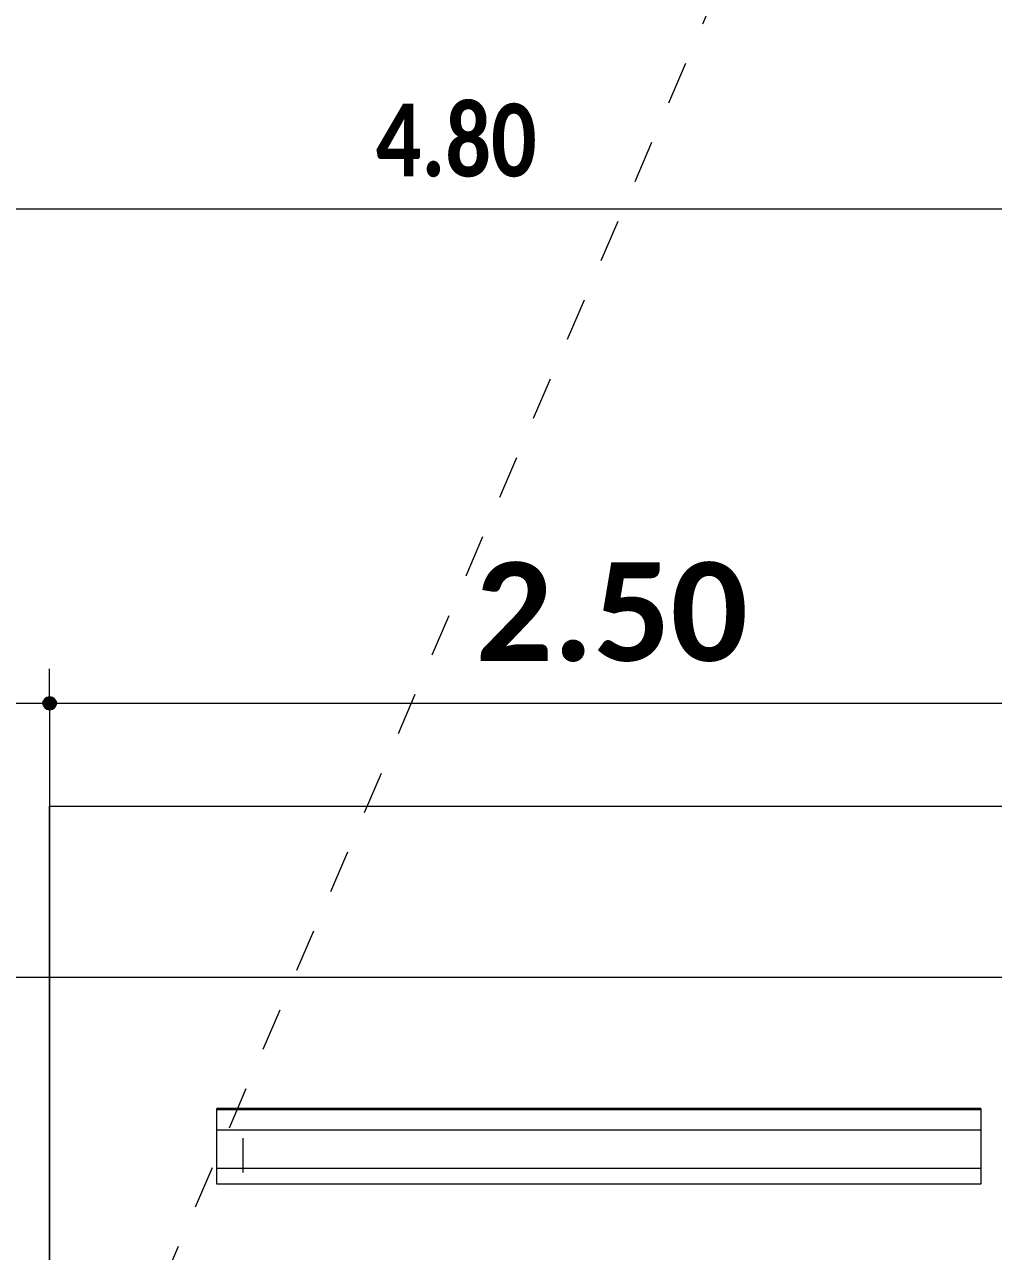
# Model space of a CAD drawing. Header units: metres. Extents: x -144 to 1000, y -717 to 29.
# Drawn here: x 231.14 to 233.397, y -567.561 to -564.701 of the extents above; entities that cross this region are included whole.
import ezdxf

# ---------------------------------------------------------------- set-up
doc = ezdxf.new("R2010")
doc.units = ezdxf.units.M
doc.linetypes.add('Basculante', pattern=[0.11625, 0.075, -0.04125])
doc.layers.get('0').update_dxf_attribs({"color": 1})
for name, color, linetype, lineweight in [('A-ANNO-DIMS', 1, 'Continuous', 9), ('A-DETL', 1, 'Continuous', 9), ('A-DETL-THIN', 1, 'Continuous', 9), ('C-PRKG', 2, 'Continuous', 9)]:
    doc.layers.add(name, color=color, linetype=linetype, lineweight=lineweight)
doc.styles.add('Calibri_B_10', font='calibrib.ttf', dxfattribs={"width": 0.8, "height": 0.17})
doc.styles.add('Calibri_B_8', font='calibrib.ttf', dxfattribs={"height": 0.9})

# ---------------------------------------------------------------- blocks, each defined once
blk = doc.blocks.new('W')
at = {"layer": 'A-ANNO-DIMS', "lineweight": 25, "true_color": 0x004080}
h = blk.add_hatch(color=156, dxfattribs=at)
edge = h.paths.add_edge_path()
edge.add_arc((228.6989, -504.7657), 0.015, 0, 360)
h = blk.add_hatch(color=156, dxfattribs=at)
edge = h.paths.add_edge_path()
edge.add_arc((228.6989, -504.7657), 0.015, 0, 360)
at = {"layer": 'A-ANNO-DIMS'}
blk.add_line((227.249, -503.6133), (232.049, -503.6133), dxfattribs=at)
at = {"layer": 'A-ANNO-DIMS', "color": 156, "true_color": 0x004080}
for p, q in [((228.6989, -504.7657), (228.6989, -504.6857)), ((228.6989, -504.7657), (228.6989, -504.6857)), ((227.599, -504.7657), (228.6989, -504.7657)), ((228.6989, -504.7657), (228.6989, -505.2657)), ((228.6989, -504.7657), (231.1989, -504.7657)), ((228.6989, -504.7657), (228.6989, -505.2657))]:
    blk.add_line(p, q, dxfattribs=at)
at = {"layer": 'A-ANNO-DIMS', "color": 118, "true_color": 0x00592d}
blk.add_line((227.599, -505.4042), (237.1988, -505.4042), dxfattribs=at)
at = {"layer": 'A-ANNO-DIMS', "color": 156, "lineweight": 25, "true_color": 0x004080}
blk.add_circle((228.6989, -504.7657), 0.015, dxfattribs=at)
blk.add_circle((228.6989, -504.7657), 0.015, dxfattribs=at)
at = {"layer": 'A-DETL', "color": 9, "linetype": 'Basculante', "true_color": 0xc0c0c0}
blk.add_line((230.574, -502.3554), (227.2488, -510.1165), dxfattribs=at)
at = {"layer": 'A-DETL', "color": 253, "true_color": 0xb6b6b6}
blk.add_line((229.149, -505.779), (229.149, -505.859), dxfattribs=at)
at = {"layer": 'A-DETL-THIN'}
for p, q in [((228.6989, -510.015), (228.6989, -505.0054)), ((228.6989, -505.0054), (233.8989, -505.0054))]:
    blk.add_line(p, q, dxfattribs=at)
at = {"layer": 'C-PRKG', "lineweight": 15}
blk.add_line((228.6989, -505.0054), (231.1989, -505.0054), dxfattribs=at)
at = {"layer": 'C-PRKG'}
for p, q in [((228.6989, -505.0054), (228.6989, -509.9799)), ((229.0884, -505.7124), (229.0884, -505.7103)), ((230.8684, -505.7103), (229.0884, -505.7103)), ((229.0884, -505.7605), (229.0884, -505.7124)), ((229.0884, -505.7124), (230.8684, -505.7124)), ((230.8684, -505.7103), (230.8684, -505.7124)), ((230.8684, -505.7124), (230.8684, -505.7605)), ((229.0884, -505.8501), (229.0884, -505.7605)), ((230.8684, -505.7605), (229.0884, -505.7605)), ((230.8684, -505.7605), (230.8684, -505.8501)), ((229.0884, -505.8868), (229.0884, -505.8501)), ((230.8684, -505.8501), (229.0884, -505.8501)), ((230.8684, -505.8501), (230.8684, -505.8868)), ((230.8684, -505.8868), (229.0884, -505.8868))]:
    blk.add_line(p, q, dxfattribs=at)
at = {"layer": 'A-ANNO-DIMS', "insert": (229.4587, -503.3677), "char_height": 0.17, "width": 0.456734, "attachment_point": 1, "line_spacing_factor": 1.158048, "style": 'Calibri_B_10'}
blk.add_mtext('4.80', dxfattribs=at)
at = {"layer": 'A-ANNO-DIMS', "color": 156, "true_color": 0x004080, "insert": (229.6915, -504.4369), "char_height": 0.23, "width": 0.617934, "attachment_point": 1, "line_spacing_factor": 1.158048, "style": 'Calibri_B_8'}
blk.add_mtext('2.50', dxfattribs=at)

msp = doc.modelspace()

# ---------------------------------------------------------------- block references
at = {"color": 3}
msp.add_blockref('W', (2.4994, -61.5176), dxfattribs=at)

doc.saveas('drawing.dxf')
